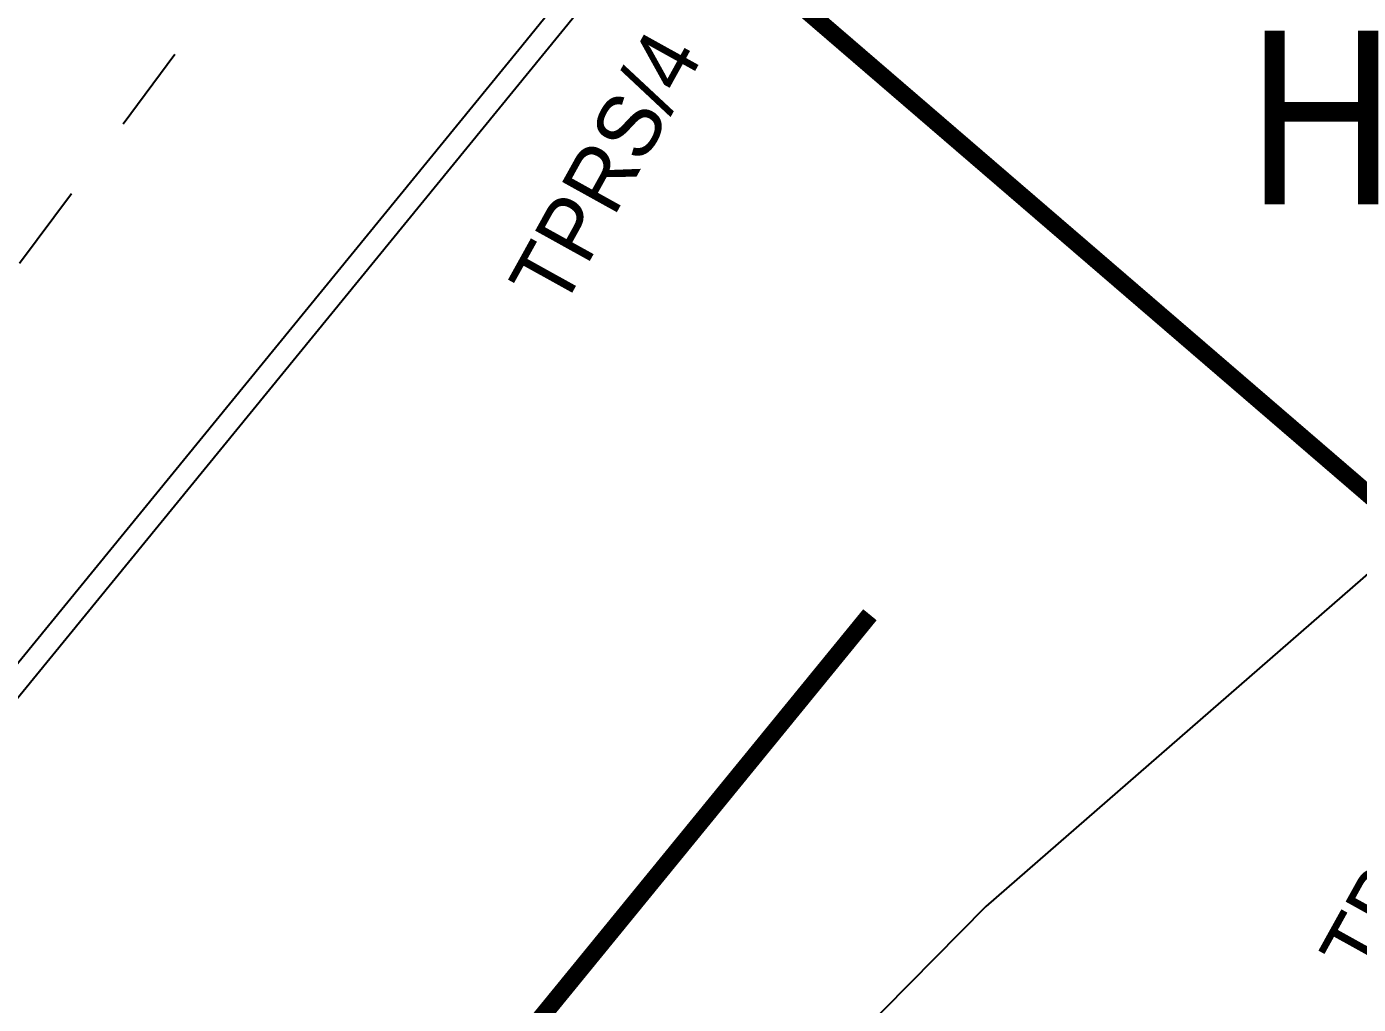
# Model space of a CAD drawing. Extents: x 421500 to 422711, y 436000 to 437000.
# Drawn here: x 421945.48 to 421953.15, y 436493.65 to 436499.28 of the extents above; entities that cross this region are included whole.
import ezdxf

# ---------------------------------------------------------------- set-up
doc = ezdxf.new("R2010")
doc.units = 0
for name, pattern in [('10051', [9, 2, -7]), ('1055', [0.6, 0.1, -0.5]), ('XREF UTC_716709_AJB_1b$0$BLIP', [1, 0.5, -0.5])]:
    doc.linetypes.add(name, pattern=pattern)
for name, color, linetype in [('716709-ExBase$0$XC-LCCCarriageway', 251, 'Continuous'), ('Lines', 1, 'Continuous'), ('LINES-STUDS', 7, 'Continuous'), ('Pr-Kerb', 2, 'Continuous'), ('Pr-KerbEdge', 8, 'Continuous'), ('XREF UTC_716709_AJB_1b$0$du-SLDUCT-F1', 30, 'XREF UTC_716709_AJB_1b$0$BLIP'), ('XREF UTC_716709_AJB_1b$0$du-UTCTEXT', 42, 'Continuous'), ('XREF UTC_716709_AJB_1b$0$phases', 6, 'Continuous')]:
    doc.layers.add(name, color=color, linetype=linetype)
doc.styles.add('XREF UTC_716709_AJB_1b$0$KTS_TAHOMA', font='tahoma.ttf')
doc.styles.add('XREF UTC_716709_AJB_1b$0$Standard', font='txt')

msp = doc.modelspace()

# ---------------------------------------------------------------- linework, layer by layer
at = {"layer": '716709-ExBase$0$XC-LCCCarriageway', "flags": 128}
for points in [[(421981.7911, 436506.6622), (421972.2643, 436504.9006), (421971.3561, 436504.6792), (421967.8044, 436503.9592), (421964.6928, 436503.0995), (421961.7142, 436501.8548), (421960.8767, 436501.4216), (421959.3092, 436500.4972), (421958.4696, 436500.0163), (421954.576, 436497.3223), (421951.0062, 436494.212), (421948.5061, 436491.6794), (421946.1934, 436488.9746), (421940.0553, 436480.3826), (421934.114, 436472.0787), (421927.9013, 436463.136), (421925.2727, 436459.2804)], [(421964.6928, 436503.0995), (421961.7142, 436501.8548), (421960.8767, 436501.4216), (421959.3092, 436500.4972), (421958.4696, 436500.0163), (421954.576, 436497.3223), (421951.0062, 436494.212), (421948.5061, 436491.6794), (421946.1934, 436488.9746), (421940.0553, 436480.3826), (421934.114, 436472.0787), (421927.9013, 436463.136), (421925.4226, 436459.5002)]]:
    msp.add_lwpolyline(points, dxfattribs=at)
at = {"layer": 'Lines', "linetype": '10051', "const_width": 0.1, "flags": 128}
msp.add_lwpolyline([(421879.8538, 436400.1041), (421921.3876, 436459.7455, -0.019117), (421928.2949, 436468.8974), (421950.3389, 436495.8934)], format="xyb", dxfattribs=at)
at = {"layer": 'LINES-STUDS', "linetype": '1055', "const_width": 0.1, "flags": 128}
msp.add_lwpolyline([(421949.5224, 436499.7616), (421954.2595, 436495.6839)], dxfattribs=at)
at = {"layer": 'Pr-Kerb', "flags": 128}
msp.add_lwpolyline([(421971.5564, 436512.9454), (421962.1952, 436509.8847, 0.143481), (421950.9481, 436502.1732), (421931.1764, 436477.9599, -0.967018), (421930.453, 436478.5112), (421945.3441, 436499.4718)], format="xyb", dxfattribs=at)
at = {"layer": 'Pr-KerbEdge', "flags": 128}
for points in [[(421948.5091, 436499.3839), (421948.3162, 436499.1477)], [(421948.3162, 436499.1477), (421931.0866, 436478.0475)]]:
    msp.add_lwpolyline(points, dxfattribs=at)
at = {"layer": 'XREF UTC_716709_AJB_1b$0$du-SLDUCT-F1', "flags": 128}
msp.add_lwpolyline([(421966.7242, 436512.0084, 0.007824), (421964.4288, 436511.5292, 0.013945), (421963.1537, 436511.2045, 0.00201), (421959.9936, 436510.2915, 0.012868), (421959.5045, 436510.1342, 0.02194), (421957.772, 436509.441, 0.033661), (421956.6992, 436508.8664), (421954.2659, 436507.3439), (421951.4314, 436505.5704, 0.074664), (421950.9253, 436505.1371, 0.018728), (421949.2719, 436503.0763), (421947.2398, 436500.3397), (421944.5796, 436496.7571), (421941.3747, 436492.441), (421937.3762, 436487.0562, -0.000986), (421935.0353, 436483.9165, -0.000599), (421931.1634, 436478.7578)], format="xyb", dxfattribs=at)

# ---------------------------------------------------------------- texts
at = {"layer": 'XREF UTC_716709_AJB_1b$0$du-UTCTEXT', "style": 'XREF UTC_716709_AJB_1b$0$Standard'}
for s, p in [('TPRS/4', (421948.5638, 436497.6396)), ('TPRS/3', (421953.2321, 436493.7746))]:
    msp.add_text(s, height=0.36, rotation=61, dxfattribs=at).set_placement(p)
at = {"layer": 'XREF UTC_716709_AJB_1b$0$phases', "style": 'XREF UTC_716709_AJB_1b$0$KTS_TAHOMA'}
msp.add_text('H', height=1, dxfattribs=at).set_placement((421952.4961, 436498.2576))

doc.saveas('drawing.dxf')
